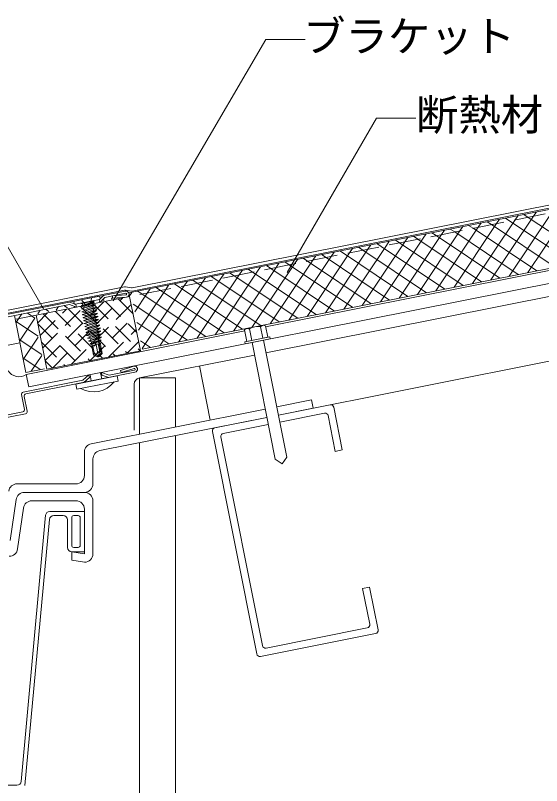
# Model space of a CAD drawing. Units: millimetres, scale not verified. Extents: x -675 to 675, y -471 to 460.
# Drawn here: x -84.6 to 163.5, y -94.4 to 268.9 of the extents above; entities that cross this region are included whole.
import ezdxf
from ezdxf.enums import TextEntityAlignment as Align

# ---------------------------------------------------------------- set-up
doc = ezdxf.new("R2010")
doc.units = ezdxf.units.MM
doc.header["$LTSCALE"] = 5
doc.linetypes.add('DASHED2', pattern=[3, 2, -1])
doc.linetypes.add('DASHED3', pattern=[4, 3, -1])
for name, color, linetype, lineweight in [('1-0_芯・寸法線', 7, 'Continuous', 9), ('1-3_断熱材', 30, 'Continuous', 18), ('1-4_リベットルーフ', 3, 'Continuous', 9), ('1-5_ＦＬ鋼板・ディスク', 7, 'Continuous', 9), ('1-6_アンカー類', 4, 'Continuous', 9), ('1-7_設備', 8, 'Continuous', 18), ('1-8_下地など', 7, 'Continuous', 9), ('1-9_下地鋼板', 5, 'DASHED2', 9), ('1-A_元図・躯体', 7, 'Continuous', 9)]:
    doc.layers.add(name, color=color, linetype=linetype, lineweight=lineweight)
doc.styles.add('ＭＳ ゴシック', font='')
doc.styles.get('ＭＳ ゴシック').set_extended_font_data('MS Gothic')

msp = doc.modelspace()

# ---------------------------------------------------------------- linework, layer by layer
at = {"layer": '1-0_芯・寸法線'}
for p, q in [((-38.467, 134.27), (33.516, 257.526)), ((33.516, 257.526), (52.063, 257.526)), ((-71.374, 130.539), (-132.779, 236.663)), ((43.497, 147.614), (85.6, 220.378)), ((85.6, 220.378), (104.147, 220.378))]:
    msp.add_line(p, q, dxfattribs=at)
at = {"layer": '1-3_断熱材'}
for p, q in [((341.407, 212.131), (-31.144, 137.993)), ((346.731, 185.378), (-24.814, 111.44)), ((168.281, 175.866), (148.248, 145.88)), ((152.34, 174.506), (150.943, 172.416)), ((157.175, 173.656), (155.085, 175.052)), ((176.95, 177.591), (156.917, 147.605)), ((161.009, 176.231), (159.612, 174.141)), ((150.943, 172.416), (130.911, 142.429)), ((135.002, 171.056), (133.606, 168.966)), ((139.837, 170.206), (137.747, 171.602)), ((159.612, 174.141), (139.58, 144.154)), ((143.671, 172.781), (142.275, 170.691)), ((148.506, 171.931), (146.416, 173.327)), ((178.492, 151.898), (148.506, 171.931)), ((187.161, 153.623), (157.175, 173.656)), ((124.937, 167.241), (104.904, 137.254)), ((133.606, 168.966), (113.573, 138.979)), ((117.665, 167.606), (116.268, 165.515)), ((122.499, 166.755), (120.409, 168.152)), ((142.275, 170.691), (122.242, 140.704)), ((126.333, 169.331), (124.937, 167.241)), ((131.168, 168.481), (129.078, 169.877)), ((161.155, 148.448), (131.168, 168.481)), ((169.823, 150.173), (139.837, 170.206)), ((107.599, 163.79), (87.566, 133.804)), ((116.268, 165.515), (96.235, 135.529)), ((100.327, 164.156), (98.93, 162.065)), ((105.162, 163.305), (103.071, 164.702)), ((108.996, 165.881), (107.599, 163.79)), ((113.83, 165.03), (111.74, 166.427)), ((143.817, 144.998), (113.83, 165.03)), ((152.486, 146.723), (122.499, 166.755)), ((90.261, 160.34), (70.229, 130.354)), ((98.93, 162.065), (78.898, 132.079)), ((82.989, 160.705), (81.593, 158.615)), ((87.824, 159.855), (85.734, 161.252)), ((91.658, 162.43), (90.261, 160.34)), ((96.493, 161.58), (94.403, 162.977)), ((126.479, 141.547), (96.493, 161.58)), ((135.148, 143.273), (105.162, 163.305)), ((72.924, 156.89), (52.891, 126.903)), ((81.593, 158.615), (61.56, 128.629)), ((65.651, 157.255), (64.255, 155.165)), ((70.486, 156.405), (68.396, 157.801)), ((100.473, 136.372), (70.486, 156.405)), ((74.32, 158.98), (72.924, 156.89)), ((79.155, 158.13), (77.065, 159.526)), ((109.142, 138.097), (79.155, 158.13)), ((117.81, 139.822), (87.824, 159.855)), ((55.586, 153.44), (35.553, 123.453)), ((44.48, 151.23), (42.389, 152.626)), ((64.255, 155.165), (44.222, 125.178)), ((48.314, 153.805), (46.917, 151.715)), ((53.148, 152.955), (51.058, 154.351)), ((83.135, 132.922), (53.148, 152.955)), ((56.982, 155.53), (55.586, 153.44)), ((61.817, 154.68), (59.727, 156.076)), ((91.804, 134.647), (61.817, 154.68)), ((38.248, 149.99), (18.216, 120.003)), ((27.142, 147.779), (25.052, 149.176)), ((46.917, 151.715), (26.884, 121.728)), ((30.976, 150.355), (29.579, 148.264)), ((35.811, 149.504), (33.72, 150.901)), ((65.797, 129.472), (35.811, 149.504)), ((39.645, 152.08), (38.248, 149.99)), ((74.466, 131.197), (44.48, 151.23)), ((20.911, 146.539), (0.878, 116.553)), ((9.804, 144.329), (7.714, 145.726)), ((29.579, 148.264), (9.547, 118.278)), ((13.638, 146.905), (12.242, 144.814)), ((18.473, 146.054), (16.383, 147.451)), ((48.46, 126.022), (18.473, 146.054)), ((22.307, 148.63), (20.911, 146.539)), ((57.128, 127.747), (27.142, 147.779)), ((3.573, 143.089), (-16.46, 113.103)), ((-12.368, 141.729), (-13.765, 139.639)), ((-7.534, 140.879), (-9.624, 142.275)), ((12.242, 144.814), (-7.791, 114.828)), ((-3.7, 143.454), (-5.096, 141.364)), ((1.135, 142.604), (-0.955, 144.001)), ((31.122, 122.571), (1.135, 142.604)), ((4.969, 145.179), (3.573, 143.089)), ((39.791, 124.296), (9.804, 144.329)), ((-29.706, 138.279), (-31.103, 136.189)), ((-24.871, 137.429), (-26.961, 138.825)), ((-13.765, 139.639), (-26.601, 120.424)), ((-5.096, 141.364), (-24.876, 111.755)), ((-21.037, 140.004), (-22.434, 137.914)), ((-16.202, 139.154), (-18.293, 140.55)), ((13.784, 119.121), (-16.202, 139.154)), ((22.453, 120.846), (-7.534, 140.879)), ((-42.797, 134.371), (-43.475, 134.824)), ((-38.805, 135.909), (-39.379, 135.052)), ((-22.434, 137.914), (-28.326, 129.093)), ((5.115, 117.396), (-24.871, 137.429)), ((-64.285, 131.523), (-65.385, 129.876)), ((-60.134, 130.921), (-61.781, 132.021)), ((-56.713, 131.606), (-57.109, 131.013)), ((-57.109, 131.013), (-57.109, 131.013)), ((-3.554, 115.671), (-29.044, 132.7)), ((-85.084, 127.384), (-79.737, 100.511)), ((-81.623, 128.072), (-84.396, 123.922)), ((-75.423, 126.102), (-79.119, 128.571)), ((-72.954, 129.798), (-74.054, 128.151)), ((-68.803, 129.196), (-70.45, 130.296)), ((-73.963, 117.61), (-84.546, 124.68)), ((-75.423, 126.102), (-82.67, 115.253)), ((-12.222, 113.946), (-27.319, 124.031)), ((-73.875, 117.168), (-80.945, 106.585)), ((-72.238, 108.941), (-82.821, 116.012)), ((-20.891, 112.221), (-25.594, 115.363)), ((-72.904, 101.87), (-81.096, 107.343)), ((-72.15, 108.499), (-77.142, 101.027)), ((-70.91, 102.267), (-79.737, 100.511))]:
    msp.add_line(p, q, dxfattribs=at)
at = {"layer": '1-4_リベットルーフ'}
for p, q in [((-29.527, 140.354), (341.017, 214.092)), ((-29.52, 138.826), (341.309, 212.621)), ((-33.123, 140.885), (-107.368, 126.11)), ((-33.116, 139.357), (-107.075, 124.639)), ((-29.908, 140.352), (-32.743, 140.887)), ((-32.735, 139.359), (-29.9, 138.824))]:
    msp.add_line(p, q, dxfattribs=at)
for centre, start, end in [((-32.928, 139.904), 79.31841, 101.25481), ((-32.92, 138.376), 79.31841, 101.25481), ((-29.723, 141.335), 259.31841, 281.25483), ((-29.715, 139.807), 259.31841, 281.25483)]:
    msp.add_arc(centre, 1, start, end, dxfattribs=at)
at = {"layer": '1-5_ＦＬ鋼板・ディスク'}
for p, q in [((-113.744, 122.802), (-32.828, 138.904)), ((-45.105, 134.697), (-42.906, 136.899)), ((-45.105, 134.697), (-44.857, 133.452)), ((-44.857, 133.452), (-42.417, 135.874)), ((-42.417, 135.874), (-32.613, 137.825)), ((-32.413, 137.052), (-38.855, 136.575)), ((-38.855, 136.575), (-38.774, 135.478)), ((-32.242, 135.962), (-38.774, 135.478)), ((-112.45, 121.938), (-59.052, 132.564)), ((-55.869, 131.26), (-59.052, 132.564)), ((-56.117, 132.506), (-58.992, 133.698)), ((-56.117, 132.506), (-55.869, 131.26)), ((-28.842, 103.501), (-35.06, 101.448)), ((-28.581, 102.429), (-34.716, 100.404)), ((-79.648, 90.332), (-28.256, 100.559)), ((-49.931, 99.305), (-52.787, 96.799)), ((-49.683, 98.059), (-49.931, 99.305)), ((-44.046, 100.476), (-40.447, 99.255)), ((-43.798, 99.23), (-44.046, 100.476)), ((-43.798, 99.23), (-40.522, 98.118)), ((-40.447, 99.255), (-28.471, 101.638)), ((-34.716, 100.404), (-35.06, 101.448)), ((-80.942, 91.196), (-52.787, 96.799)), ((-49.683, 98.059), (-52.284, 95.778)), ((-81.727, 90.02), (-80.342, 83.057)), ((-80.434, 89.156), (-79.048, 82.193)), ((-102.274, 77.673), (-81.127, 81.881)), ((-100.98, 76.809), (-79.834, 81.017))]:
    msp.add_line(p, q, dxfattribs=at)
for centre, radius, start, end in [((-32.535, 137.433), 1.5, 281.255, 101.255), ((-32.535, 137.433), 0.4, 287.849, 101.255), ((-28.549, 102.03), 1.5, 281.255, 101.255), ((-28.549, 102.03), 0.4, 281.255, 94.66), ((-80.747, 90.215), 1, 101.255, 191.255), ((-79.453, 89.351), 1, 101.255, 191.255), ((-81.323, 82.862), 1, 281.255, 11.255), ((-80.029, 81.997), 1, 281.255, 11.255)]:
    msp.add_arc(centre, radius, start, end, dxfattribs=at)
at = {"layer": '1-6_アンカー類'}
for p, q in [((-56.614, 134.171), (-45.335, 136.415)), ((-56.321, 132.7), (-45.042, 134.944)), ((-44.747, 136.022), (-44.65, 135.532)), ((-57.007, 133.583), (-56.909, 133.092)), ((-53.556, 133.099), (-53.487, 132.958)), ((-47.532, 133.59), (-53.522, 131.749)), ((-53.515, 131.994), (-53.522, 131.749)), ((-53.522, 131.749), (-52.461, 131.489)), ((-47.058, 132.536), (-53.518, 130.526)), ((-47.659, 133.872), (-53.515, 131.994)), ((-46.996, 132.398), (-53.499, 130.428)), ((-47.76, 134.097), (-53.487, 132.958)), ((-46.662, 131.171), (-53.243, 129.143)), ((-46.643, 131.073), (-53.223, 129.045)), ((-53.199, 132.985), (-52.82, 132.217)), ((-52.461, 131.489), (-48.091, 133.18)), ((-52.461, 131.489), (-52.204, 130.97)), ((-52.204, 130.97), (-52.197, 130.933)), ((-52.025, 130.067), (-48.141, 131.559)), ((-51.231, 131.231), (-48.143, 132.388)), ((-50.955, 129.848), (-48.025, 130.973)), ((-50.616, 132.924), (-48.049, 133.815)), ((-48.091, 133.18), (-48.143, 132.388)), ((-47.058, 132.536), (-48.143, 132.388)), ((-48.141, 131.559), (-48.025, 130.973)), ((-48.035, 134.043), (-48.049, 133.815)), ((-47.659, 133.872), (-48.049, 133.815)), ((-46.662, 131.171), (-48.025, 130.973)), ((-47.75, 134.254), (-47.76, 134.097)), ((-53.518, 130.526), (-53.499, 130.428)), ((-53.499, 130.428), (-52.025, 130.067)), ((-53.243, 129.143), (-53.223, 129.045)), ((-53.223, 129.045), (-51.75, 128.684)), ((-46.387, 129.788), (-52.968, 127.76)), ((-52.968, 127.76), (-52.948, 127.662)), ((-46.367, 129.69), (-52.948, 127.662)), ((-52.948, 127.662), (-51.474, 127.301)), ((-46.112, 128.405), (-52.692, 126.377)), ((-46.092, 128.307), (-52.673, 126.279)), ((-52.025, 130.067), (-51.922, 129.55)), ((-51.75, 128.684), (-47.866, 130.176)), ((-51.75, 128.684), (-51.647, 128.167)), ((-51.474, 127.301), (-47.591, 128.793)), ((-51.474, 127.301), (-51.371, 126.784)), ((-51.199, 125.918), (-47.316, 127.41)), ((-50.68, 128.465), (-47.75, 129.591)), ((-50.405, 127.082), (-47.474, 128.208)), ((-47.866, 130.176), (-47.75, 129.591)), ((-46.387, 129.788), (-47.75, 129.591)), ((-47.591, 128.793), (-47.474, 128.208)), ((-46.112, 128.405), (-47.474, 128.208)), ((-47.316, 127.41), (-47.199, 126.825)), ((-52.692, 126.377), (-52.673, 126.279)), ((-52.673, 126.279), (-51.199, 125.918)), ((-45.837, 127.022), (-52.417, 124.994)), ((-52.417, 124.994), (-52.398, 124.896)), ((-45.817, 126.924), (-52.398, 124.896)), ((-52.398, 124.896), (-50.924, 124.536)), ((-45.561, 125.64), (-52.142, 123.611)), ((-52.142, 123.611), (-52.123, 123.513)), ((-45.542, 125.542), (-52.123, 123.513)), ((-45.286, 124.257), (-51.867, 122.228)), ((-45.267, 124.159), (-51.847, 122.13)), ((-51.199, 125.918), (-51.096, 125.401)), ((-50.924, 124.536), (-47.04, 126.027)), ((-50.924, 124.536), (-50.821, 124.018)), ((-50.649, 123.153), (-46.765, 124.644)), ((-50.13, 125.699), (-47.199, 126.825)), ((-49.855, 124.316), (-46.924, 125.442)), ((-49.579, 122.933), (-46.649, 124.059)), ((-45.837, 127.022), (-47.199, 126.825)), ((-47.04, 126.027), (-46.924, 125.442)), ((-45.561, 125.64), (-46.924, 125.442)), ((-46.765, 124.644), (-46.649, 124.059)), ((-45.286, 124.257), (-46.649, 124.059)), ((-52.123, 123.513), (-50.649, 123.153)), ((-51.867, 122.228), (-51.847, 122.13)), ((-51.847, 122.13), (-50.374, 121.77)), ((-45.011, 122.874), (-51.592, 120.845)), ((-51.592, 120.845), (-51.572, 120.747)), ((-44.991, 122.776), (-51.572, 120.747)), ((-51.572, 120.747), (-50.098, 120.387)), ((-44.736, 121.491), (-51.316, 119.463)), ((-44.716, 121.393), (-51.297, 119.365)), ((-44.461, 120.108), (-51.041, 118.08)), ((-44.441, 120.01), (-51.022, 117.982)), ((-50.649, 123.153), (-50.546, 122.636)), ((-50.374, 121.77), (-46.49, 123.261)), ((-50.374, 121.77), (-50.271, 121.253)), ((-50.098, 120.387), (-46.215, 121.879)), ((-50.098, 120.387), (-49.996, 119.87)), ((-49.823, 119.004), (-45.94, 120.496)), ((-49.304, 121.551), (-46.374, 122.676)), ((-49.029, 120.168), (-46.098, 121.293)), ((-48.754, 118.785), (-45.823, 119.91)), ((-46.49, 123.261), (-46.374, 122.676)), ((-45.011, 122.874), (-46.374, 122.676)), ((-46.215, 121.879), (-46.098, 121.293)), ((-44.736, 121.491), (-46.098, 121.293)), ((-45.94, 120.496), (-45.823, 119.91)), ((-44.461, 120.108), (-45.823, 119.91)), ((23.452, 120.579), (24.139, 121.182)), ((24.534, 115.143), (23.452, 120.579)), ((24.139, 121.182), (32.394, 122.825)), ((26.824, 115.599), (25.742, 121.035)), ((32.051, 116.639), (30.969, 122.075)), ((33.26, 122.531), (32.394, 122.825)), ((34.342, 117.094), (33.26, 122.531)), ((-51.316, 119.463), (-51.297, 119.365)), ((-51.297, 119.365), (-49.823, 119.004)), ((-51.041, 118.08), (-51.022, 117.982)), ((-51.022, 117.982), (-49.538, 117.619)), ((-44.208, 118.721), (-50.616, 116.727)), ((-50.616, 116.727), (-50.596, 116.629)), ((-44.188, 118.623), (-50.596, 116.629)), ((-50.596, 116.629), (-49.152, 116.275)), ((-44.189, 117.287), (-50.018, 115.412)), ((-44.169, 117.189), (-49.941, 115.266)), ((-49.823, 119.004), (-49.72, 118.487)), ((-49.538, 117.619), (-48.94, 117.855)), ((-49.538, 117.619), (-49.391, 117.108)), ((-49.152, 116.275), (-45.453, 117.695)), ((-49.152, 116.275), (-48.998, 115.74)), ((-48.781, 114.983), (-45.301, 116.358)), ((-48.417, 117.411), (-45.548, 118.526)), ((-48.085, 116.033), (-45.387, 117.113)), ((-44.208, 118.721), (-45.548, 118.526)), ((-45.548, 118.53), (-45.548, 118.526)), ((-45.453, 117.695), (-45.387, 117.113)), ((-44.189, 117.287), (-45.387, 117.113)), ((-45.301, 116.358), (-45.226, 115.7)), ((24.534, 115.143), (34.342, 117.094)), ((-50.018, 115.412), (-49.941, 115.266)), ((-49.941, 115.266), (-48.781, 114.983)), ((-44.316, 115.832), (-49.333, 114.119)), ((-49.333, 114.119), (-49.209, 113.885)), ((-44.336, 115.619), (-49.209, 113.885)), ((-49.209, 113.885), (-48.516, 113.716)), ((-48.781, 114.983), (-48.739, 114.836)), ((-48.739, 114.836), (-48.643, 114.354)), ((-47.31, 113.416), (-48.711, 112.945)), ((-48.711, 112.945), (-48.643, 112.816)), ((-48.643, 112.816), (-47.248, 113.094)), ((-47.814, 108.652), (-48.643, 112.816)), ((-48.516, 113.716), (-46.719, 114.42)), ((-48.516, 113.716), (-48.407, 113.169)), ((-48.512, 113.012), (-48.407, 113.169)), ((-47.43, 109.798), (-48.054, 112.933)), ((-47.755, 114.658), (-45.993, 115.382)), ((-47.038, 113.645), (-45.094, 114.032)), ((-45.892, 110.264), (-46.719, 114.42)), ((-45.993, 115.382), (-45.226, 115.7)), ((-44.87, 110.255), (-45.602, 113.931)), ((-45.536, 114.883), (-45.111, 115.05)), ((-45.097, 114.246), (-45.536, 114.883)), ((-44.316, 115.832), (-45.226, 115.7)), ((-44.454, 114.375), (-45.169, 114.135)), ((-44.236, 109.63), (-45.112, 114.028)), ((-45.111, 115.05), (-44.962, 114.301)), ((-45.097, 114.246), (-44.962, 114.301)), ((-44.454, 114.375), (-44.962, 114.301)), ((-44.483, 114.063), (-44.956, 113.844)), ((-44.524, 113.636), (-44.807, 113.825)), ((-43.695, 109.472), (-44.524, 113.636)), ((32.334, 115.675), (43.296, 60.588)), ((-46.884, 109.117), (-46.809, 109.084)), ((-46.201, 109.351), (-45.892, 110.264)), ((-45.547, 108.26), (-44.87, 110.255)), ((-45.547, 108.26), (-44.236, 109.63)), ((-45.087, 108.018), (-43.695, 109.472)), ((-44.236, 109.63), (-43.695, 109.472)), ((-47.623, 108.916), (-47.814, 108.652)), ((-45.972, 107.842), (-47.814, 108.652)), ((-46.051, 108.503), (-45.51, 107.832)), ((-45.51, 107.832), (-45.972, 107.842)), ((-45.547, 108.26), (-45.51, 107.832)), ((-45.087, 108.018), (-45.547, 108.26)), ((-45.51, 107.832), (-45.087, 108.018)), ((-48.855, 96.46), (-49.44, 99.402)), ((-43.951, 97.436), (-44.536, 100.378)), ((43.296, 60.588), (41.133, 57.35))]:
    msp.add_line(p, q, dxfattribs=at)
for points in [[(-53.426, 134.805), (-51.567, 132.404), (-50.325, 132.03), (-49.321, 132.851), (-48.523, 135.781)], [(-53.266, 133.002), (-53.199, 132.985), (-52.895, 133.076)], [(-47.058, 132.536), (-46.996, 132.398), (-48.141, 131.559)], [(-47.659, 133.872), (-47.532, 133.59), (-48.091, 133.18)], [(-46.662, 131.171), (-46.643, 131.073), (-47.866, 130.176)], [(-46.387, 129.788), (-46.367, 129.69), (-47.591, 128.793)], [(-46.112, 128.405), (-46.092, 128.307), (-47.316, 127.41)], [(-45.837, 127.022), (-45.817, 126.924), (-47.04, 126.027)], [(-45.561, 125.64), (-45.542, 125.542), (-46.765, 124.644)], [(-45.286, 124.257), (-45.267, 124.159), (-46.49, 123.261)], [(-45.011, 122.874), (-44.991, 122.776), (-46.215, 121.879)], [(-44.736, 121.491), (-44.716, 121.393), (-45.94, 120.496)], [(-44.461, 120.108), (-44.441, 120.01), (-45.665, 119.113)], [(-45.548, 118.53), (-45.665, 119.113), (-48.94, 117.855)], [(-44.208, 118.721), (-44.188, 118.623), (-45.453, 117.695)], [(-44.189, 117.287), (-44.169, 117.189), (-45.301, 116.358)], [(-47.118, 113.418), (-47.31, 113.416), (-47.248, 113.094)], [(-45.536, 114.883), (-46.029, 114.863), (-46.719, 114.42), (-47.248, 113.094)], [(-44.807, 113.825), (-44.956, 113.844), (-45.169, 114.135), (-45.097, 114.246)], [(-44.316, 115.832), (-44.336, 115.619), (-45.111, 115.05)], [(-44.454, 114.375), (-44.483, 114.063), (-44.807, 113.825)], [(26.932, 114.6), (37.895, 59.513), (41.133, 57.35)]]:
    msp.add_lwpolyline(points, dxfattribs=at)
for points in [[(35.322, 117.29), (35.517, 116.309), (23.748, 113.967), (23.553, 114.948)], [(-56.21, 94.996), (-36.595, 98.9), (-36.107, 96.448), (-55.722, 92.544)]]:
    msp.add_lwpolyline(points, close=True, dxfattribs=at)
for centre, radius, start, end in [((-47.55, 134.241), 0.2, 101.255, 176.255), ((-45.238, 135.925), 0.5, 11.255, 101.255), ((-45.14, 135.435), 0.5, 281.255, 11.255), ((-56.516, 133.68), 0.5, 101.255, 191.255), ((-56.419, 133.19), 0.5, 191.255, 281.255), ((-53.736, 133.01), 0.2, 26.255, 101.255), ((24.459, 115.862), 5.329, 76.068, 93.441), ((29.827, 114.163), 7.994, 81.784, 120.726), ((34.135, 117.788), 5.329, 109.069, 126.441), ((-48.536, 109.578), 1.128, 324.101, 11.255), ((-47.129, 108.559), 0.609, 66.255, 144.101), ((-46.503, 109.982), 0.945, 191.255, 246.255), ((-46.628, 109.496), 0.45, 246.255, 341.255), ((-47.62, 107.239), 2.015, 38.855, 66.255), ((-45.355, 109.064), 0.894, 161.255, 218.855), ((-47.704, 103.486), 12.167, 240.143, 322.367)]:
    msp.add_arc(centre, radius, start, end, dxfattribs=at)
at = {"layer": '1-7_設備'}
for p, q in [((54.997, 87.558), (38.579, 84.291)), ((54.997, 87.558), (55.777, 83.635)), ((55.777, 83.635), (39.36, 80.368)), ((33.178, 83.216), (-48.866, 66.889)), ((33.958, 79.293), (-44.866, 63.607)), ((-52.085, 62.966), (-52.085, 51.932)), ((-48.085, 59.684), (-48.085, 47.932)), ((-83.829, 47.932), (-56.085, 47.932)), ((-80.354, 43.932), (-52.085, 43.932)), ((-84.314, 40.491), (-87.035, 21.215)), ((-80.839, 36.491), (-83.56, 17.215)), ((-76.879, 39.932), (-56.085, 39.932)), ((-48.085, 39.932), (-48.085, 14.932)), ((-81.926, -92.409), (-70.378, 33.116)), ((-68.386, 34.932), (-52.085, 34.932)), ((-66.562, 32.932), (-62.085, 32.932)), ((-57.085, 32.932), (-55.085, 32.932)), ((-52.085, 35.932), (-52.085, 14.932)), ((-80.102, -94.409), (-68.553, 31.116)), ((-60.085, 17.932), (-60.085, 30.932)), ((-58.085, 18.932), (-58.085, 31.932)), ((-54.085, 31.932), (-54.085, 18.932)), ((-58.085, 15.932), (-52.085, 14.932)), ((-58.085, 15.932), (-58.085, 11.932)), ((-58.085, 15.932), (-52.085, 15.932)), ((-57.085, 17.932), (-55.085, 17.932)), ((-58.085, 11.932), (-52.085, 10.932)), ((-218.252, -94.226), (-83.918, -94.226))]:
    msp.add_line(p, q, dxfattribs=at)
for centre, radius, start, end in [((-48.085, 62.966), 4, 101.255, 180), ((-44.085, 59.684), 4, 101.255, 180), ((-56.085, 51.932), 4, 270, 0), ((-83.829, 43.932), 4, 90, 171.967), ((-52.085, 47.932), 4, 270, 0), ((-80.354, 39.932), 4, 90, 171.967), ((-52.085, 39.932), 4, 0, 90), ((-76.879, 35.932), 4, 90, 171.967), ((-56.085, 35.932), 4, 0, 90), ((-68.386, 32.932), 2, 90, 174.743), ((-66.562, 30.932), 2, 90, 174.743), ((-62.085, 30.932), 2, 0, 90), ((-57.085, 31.932), 1, 90, 180), ((-55.085, 31.932), 1, 0, 90), ((-57.085, 18.932), 1, 180, 270), ((-55.085, 18.932), 1, 270, 0), ((-87.52, 17.774), 4, 270, 351.967), ((-58.085, 17.932), 2, 180, 270), ((-52.085, 14.932), 4, 270, 0), ((-83.918, -92.226), 2, 270, 354.743)]:
    msp.add_arc(centre, radius, start, end, dxfattribs=at)
at = {"layer": '1-8_下地など', "linetype": 'DASHED3'}
for p, q in [((341.754, 210.387), (-30.771, 136.255)), ((-74.906, 127.472), (-84.246, 125.613))]:
    msp.add_line(p, q, dxfattribs=at)
at = {"layer": '1-8_下地など'}
for p, q in [((346.926, 184.397), (33.366, 121.998)), ((348.097, 178.512), (-78.37, 93.645)), ((349.268, 172.628), (33.505, 109.791)), ((355.123, 143.205), (39.36, 80.368)), ((23.558, 120.047), (-79.541, 99.53)), ((-82.518, 114.487), (-105.961, 109.821)), ((28.103, 108.716), (-26.17, 97.915)), ((2.14, 103.549), (7.215, 78.049)), ((-79.541, 99.53), (-78.37, 93.645)), ((-28.585, 94.973), (-28.585, 73.194)), ((-26.085, 97.932), (-9.085, 97.932)), ((-26.085, 97.932), (-26.085, 71.423)), ((-9.085, 97.932), (-9.085, 74.806)), ((-9.085, 70.727), (-9.085, -386.267)), ((-26.085, 67.344), (-26.085, -386.267))]:
    msp.add_line(p, q, dxfattribs=at)
for centre, radius, start, end in [((-82.943, 104.505), 6.027, 212.047, 304.361), ((-25.585, 94.973), 3, 101.255, 180)]:
    msp.add_arc(centre, radius, start, end, dxfattribs=at)
at = {"layer": '1-9_下地鋼板'}
for p, q in [((-67.212, 102.493), (-34.117, 135.589)), ((-36.183, 135.178), (-29.159, 128.154)), ((-71.83, 112.017), (-51.772, 132.075)), ((-70.657, 106.12), (-42.945, 133.832)), ((-58.385, 104.25), (-30.042, 132.592)), ((-53.875, 131.657), (-31.765, 109.547)), ((-47.978, 132.831), (-25.868, 110.721)), ((-42.08, 134.004), (-27.402, 119.326)), ((-74.178, 123.812), (-69.428, 128.562)), ((-73.004, 117.915), (-60.6, 130.319)), ((-71.568, 128.136), (-49.458, 106.026)), ((-65.67, 129.31), (-43.56, 107.2)), ((-59.773, 130.483), (-37.663, 108.374)), ((-74.143, 123.641), (-55.355, 104.853)), ((-49.557, 106.007), (-28.869, 126.695)), ((-40.729, 107.763), (-27.695, 120.797)), ((-72.387, 114.813), (-61.253, 103.679)), ((-31.901, 109.52), (-26.522, 114.9)), ((-26.58, 110.069), (-26.58, 110.069)), ((-70.63, 105.985), (-67.15, 102.506))]:
    msp.add_line(p, q, dxfattribs=at)
at = {"layer": '1-9_下地鋼板', "linetype": 'Continuous'}
for p, q in [((-30.771, 136.255), (-25.697, 110.755)), ((-69.831, 101.972), (-25.697, 110.755)), ((-25.599, 110.264), (-25.599, 110.264))]:
    msp.add_line(p, q, dxfattribs=at)
msp.add_lwpolyline([(-30.771, 136.255), (-74.906, 127.472), (-69.831, 101.972)], dxfattribs=at)
at = {"layer": '1-A_元図・躯体'}
for p, q in [((63.761, 85.223), (39.36, 80.368)), ((65.485, 84.071), (69.493, 63.933)), ((40.018, 77.059), (61.111, 81.257)), ((33.958, 79.293), (9.434, 74.412)), ((29.178, -32.32), (8.282, 72.688)), ((13.401, 71.762), (34.617, 75.984)), ((31.828, -28.353), (12.248, 70.038)), ((79.066, -1.456), (82.374, -0.798)), ((82.415, -18.286), (79.066, -1.456)), ((86.382, -20.936), (82.374, -0.798)), ((81.263, -20.011), (33.553, -29.505)), ((30.903, -33.472), (85.23, -22.661))]:
    msp.add_line(p, q, dxfattribs=at)
msp.add_lwpolyline([(62.835, 80.104), (66.185, 63.274), (69.493, 63.933)], dxfattribs=at)
for centre, start, end in [((64.047, 83.785), 11.25483, 101.25483), ((61.397, 79.818), 11.25483, 101.25483), ((9.72, 72.974), 101.25483, 191.25483), ((13.687, 70.324), 101.25483, 191.25483), ((80.977, -18.573), 281.25483, 11.25483), ((84.944, -21.223), 281.25483, 11.25483), ((33.267, -28.067), 191.25483, 281.25483), ((30.617, -32.034), 191.25483, 281.25483)]:
    msp.add_arc(centre, 1.467, start, end, dxfattribs=at)

# ---------------------------------------------------------------- texts
at = {"layer": '1-0_芯・寸法線', "style": 'ＭＳ ゴシック'}
for s, p in [('ブラケット', (51.014, 247.384)), ('断熱材', (104.218, 210.303))]:
    msp.add_text(s, height=14.66, dxfattribs=at).set_placement(p, align=Align.BOTTOM_LEFT)

doc.saveas('drawing.dxf')
